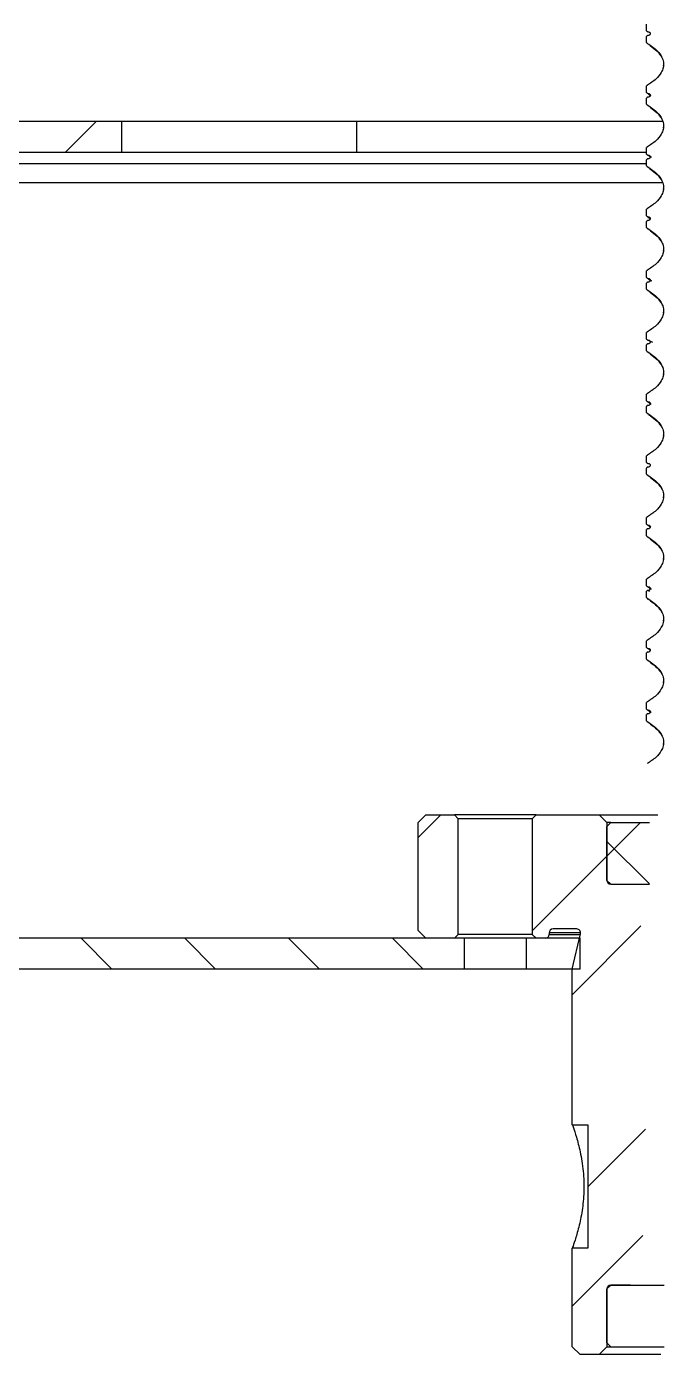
# Model space of a CAD drawing. Header units: millimetres. Extents: x 15 to 1184, y 5 to 1288.
# Drawn here: x 342.8 to 370.4, y 1127.6 to 1185 of the extents above; entities that cross this region are included whole.
import ezdxf

# ---------------------------------------------------------------- set-up
doc = ezdxf.new("R2010")
doc.units = ezdxf.units.MM

msp = doc.modelspace()

# ---------------------------------------------------------------- hatches: boundary and pattern name
at = {"linetype": 'Continuous', "lineweight": 18}
h = msp.add_hatch(dxfattribs=at)
h.set_pattern_fill('ANSI31', style=0)
edge = h.paths.add_edge_path(flags=0)
edge.add_line((300.866, 1179.61), (346.875, 1179.61))
edge.add_line((346.875, 1179.61), (346.875, 1180.943))
edge.add_line((346.875, 1180.943), (300.866, 1180.943))
edge.add_arc((300.866, 1179.119), 1.824, 90, 180)
edge.add_line((299.042, 1179.119), (299.042, 1156.943))
edge.add_line((299.042, 1156.943), (300.375, 1156.943))
edge.add_line((300.375, 1156.943), (300.375, 1179.119))
edge.add_arc((300.866, 1179.119), 0.491, 90, 180, ccw=False)
h = msp.add_hatch(dxfattribs=at)
h.set_pattern_fill('ANSI31', angle=90, style=0)
edge = h.paths.add_edge_path(flags=0)
edge.add_line((301.709, 1146.101), (301.709, 1178.943))
edge.add_line((301.709, 1178.943), (300.375, 1178.943))
edge.add_line((300.375, 1178.943), (300.375, 1146.101))
edge.add_arc((302.2, 1146.101), 1.824, 180, 270)
edge.add_line((302.2, 1144.277), (361.709, 1144.277))
edge.add_line((361.709, 1144.277), (361.709, 1145.61))
edge.add_line((361.709, 1145.61), (302.2, 1145.61))
edge.add_arc((302.2, 1146.101), 0.491, 180, 270, ccw=False)
h = msp.add_hatch(dxfattribs=at)
h.set_pattern_fill('ANSI32', angle=3e-322, style=0)
h.paths.add_polyline_path([(359.709, 1150.61), (359.709, 1145.943), (360.042, 1145.61), (361.275, 1145.61), (361.442, 1145.777), (361.442, 1150.777), (361.275, 1150.943), (360.042, 1150.943)], flags=0)
h = msp.add_hatch(dxfattribs=at)
h.set_pattern_fill('ANSI32', angle=3e-322, style=0)
edge = h.paths.add_edge_path(flags=0)
edge.add_line((369.542, 1145.228), (369.542, 1145.992))
edge.add_spline(control_points=[(369.542, 1145.992), (369.54, 1146), (369.536, 1146.009), (369.531, 1146.016), (369.526, 1146.023), (369.519, 1146.03), (369.512, 1146.035), (369.51, 1146.037), (369.508, 1146.038), (369.505, 1146.04)], knot_values=[0, 0, 0, 0, 0.00004, 0.00004, 0.00004, 0.00008, 0.00008, 0.00008, 0.000092, 0.000092, 0.000092, 0.000092], weights=[1, 1, 1, 1, 1, 1, 1, 1, 1, 1], degree=3, periodic=0)
edge.add_spline(control_points=[(369.505, 1146.04), (369.34, 1146.137), (369.181, 1146.251), (369.051, 1146.392), (368.988, 1146.462), (368.931, 1146.539), (368.888, 1146.622), (368.851, 1146.694), (368.824, 1146.772), (368.813, 1146.851), (368.801, 1146.931), (368.805, 1147.014), (368.824, 1147.093), (368.84, 1147.163), (368.868, 1147.232), (368.904, 1147.295), (368.964, 1147.401), (369.046, 1147.496), (369.136, 1147.579), (369.212, 1147.649), (369.295, 1147.712), (369.382, 1147.77)], knot_values=[0, 0, 0, 0, 0.000863, 0.000863, 0.000863, 0.001283, 0.001283, 0.001283, 0.001643, 0.001643, 0.001643, 0.002005, 0.002005, 0.002005, 0.002329, 0.002329, 0.002329, 0.002877, 0.002877, 0.002877, 0.003342, 0.003342, 0.003342, 0.003342], weights=[1, 1, 1, 1, 1, 1, 1, 1, 1, 1, 1, 1, 1, 1, 1, 1, 1, 1, 1, 1, 1, 1], degree=3, periodic=0)
edge.add_line((369.382, 1147.77), (369.209, 1147.943))
edge.add_line((369.209, 1147.943), (368.042, 1147.943))
edge.add_arc((368.042, 1148.11), 0.167, 180, 270, ccw=False)
edge.add_line((367.875, 1148.11), (367.875, 1150.61))
edge.add_line((367.875, 1150.61), (367.542, 1150.943))
edge.add_line((367.542, 1150.943), (364.809, 1150.943))
edge.add_line((364.809, 1150.943), (364.642, 1150.777))
edge.add_line((364.642, 1150.777), (364.642, 1145.777))
edge.add_line((364.642, 1145.777), (364.809, 1145.61))
edge.add_line((364.809, 1145.61), (365.209, 1145.61))
edge.add_arc((365.209, 1145.777), 0.167, 270, 360)
edge.add_line((365.375, 1145.777), (365.375, 1145.843))
edge.add_arc((365.542, 1145.843), 0.167, 90, 180, ccw=False)
edge.add_line((365.542, 1146.01), (366.566, 1146.01))
edge.add_arc((366.566, 1145.843), 0.167, -12.99462, 90, ccw=False)
edge.add_line((366.728, 1145.806), (366.375, 1144.277))
edge.add_line((366.375, 1144.277), (366.375, 1137.543))
edge.add_line((366.375, 1137.543), (367.042, 1137.543))
edge.add_line((367.042, 1137.543), (367.042, 1132.21))
edge.add_line((367.042, 1132.21), (366.375, 1132.21))
edge.add_line((366.375, 1132.21), (366.375, 1127.943))
edge.add_line((366.375, 1127.943), (366.709, 1127.61))
edge.add_line((366.709, 1127.61), (367.542, 1127.61))
edge.add_line((367.542, 1127.61), (367.875, 1127.943))
edge.add_line((367.875, 1127.943), (367.875, 1130.443))
edge.add_arc((368.042, 1130.443), 0.167, 90, 180, ccw=False)
edge.add_line((368.042, 1130.61), (368.894, 1130.61))
edge.add_spline(control_points=[(368.894, 1130.61), (368.892, 1130.614), (368.89, 1130.618), (368.888, 1130.622), (368.851, 1130.694), (368.824, 1130.772), (368.813, 1130.851), (368.801, 1130.931), (368.805, 1131.014), (368.824, 1131.093), (368.84, 1131.163), (368.868, 1131.232), (368.904, 1131.295), (368.964, 1131.401), (369.046, 1131.496), (369.136, 1131.579), (369.247, 1131.682), (369.374, 1131.77), (369.505, 1131.847)], knot_values=[0.001263, 0.001263, 0.001263, 0.001263, 0.001283, 0.001283, 0.001283, 0.001643, 0.001643, 0.001643, 0.002005, 0.002005, 0.002005, 0.002329, 0.002329, 0.002329, 0.002877, 0.002877, 0.002877, 0.003559, 0.003559, 0.003559, 0.003559], weights=[1, 1, 1, 1, 1, 1, 1, 1, 1, 1, 1, 1, 1, 1, 1, 1, 1, 1, 1], degree=3, periodic=0)
edge.add_spline(control_points=[(369.505, 1131.847), (369.513, 1131.851), (369.52, 1131.857), (369.526, 1131.864), (369.532, 1131.871), (369.536, 1131.879), (369.539, 1131.887), (369.54, 1131.89), (369.541, 1131.892), (369.542, 1131.895)], knot_values=[0, 0, 0, 0, 0.00004, 0.00004, 0.00004, 0.00008, 0.00008, 0.00008, 0.000092, 0.000092, 0.000092, 0.000092], weights=[1, 1, 1, 1, 1, 1, 1, 1, 1, 1], degree=3, periodic=0)
edge.add_line((369.542, 1131.895), (369.542, 1132.658))
edge.add_spline(control_points=[(369.542, 1132.658), (369.54, 1132.667), (369.536, 1132.675), (369.531, 1132.683), (369.526, 1132.69), (369.519, 1132.697), (369.512, 1132.702), (369.51, 1132.703), (369.508, 1132.705), (369.505, 1132.706)], knot_values=[0, 0, 0, 0, 0.00004, 0.00004, 0.00004, 0.00008, 0.00008, 0.00008, 0.000092, 0.000092, 0.000092, 0.000092], weights=[1, 1, 1, 1, 1, 1, 1, 1, 1, 1], degree=3, periodic=0)
edge.add_spline(control_points=[(369.505, 1132.706), (369.34, 1132.803), (369.181, 1132.918), (369.051, 1133.059), (368.988, 1133.128), (368.931, 1133.205), (368.888, 1133.289), (368.851, 1133.36), (368.824, 1133.438), (368.813, 1133.518), (368.801, 1133.598), (368.805, 1133.681), (368.824, 1133.76), (368.84, 1133.83), (368.868, 1133.898), (368.904, 1133.961), (368.964, 1134.068), (369.046, 1134.162), (369.136, 1134.245), (369.247, 1134.349), (369.374, 1134.437), (369.505, 1134.514)], knot_values=[0, 0, 0, 0, 0.000863, 0.000863, 0.000863, 0.001283, 0.001283, 0.001283, 0.001643, 0.001643, 0.001643, 0.002005, 0.002005, 0.002005, 0.002329, 0.002329, 0.002329, 0.002877, 0.002877, 0.002877, 0.003559, 0.003559, 0.003559, 0.003559], weights=[1, 1, 1, 1, 1, 1, 1, 1, 1, 1, 1, 1, 1, 1, 1, 1, 1, 1, 1, 1, 1, 1], degree=3, periodic=0)
edge.add_spline(control_points=[(369.505, 1134.514), (369.513, 1134.518), (369.52, 1134.524), (369.526, 1134.531), (369.532, 1134.538), (369.536, 1134.545), (369.539, 1134.554), (369.54, 1134.556), (369.541, 1134.559), (369.542, 1134.562)], knot_values=[0, 0, 0, 0, 0.00004, 0.00004, 0.00004, 0.00008, 0.00008, 0.00008, 0.000092, 0.000092, 0.000092, 0.000092], weights=[1, 1, 1, 1, 1, 1, 1, 1, 1, 1], degree=3, periodic=0)
edge.add_line((369.542, 1134.562), (369.542, 1135.325))
edge.add_spline(control_points=[(369.542, 1135.325), (369.54, 1135.333), (369.536, 1135.342), (369.531, 1135.349), (369.526, 1135.357), (369.519, 1135.363), (369.512, 1135.368), (369.51, 1135.37), (369.508, 1135.372), (369.505, 1135.373)], knot_values=[0, 0, 0, 0, 0.00004, 0.00004, 0.00004, 0.00008, 0.00008, 0.00008, 0.000092, 0.000092, 0.000092, 0.000092], weights=[1, 1, 1, 1, 1, 1, 1, 1, 1, 1], degree=3, periodic=0)
edge.add_spline(control_points=[(369.505, 1135.373), (369.34, 1135.47), (369.181, 1135.584), (369.051, 1135.726), (368.988, 1135.795), (368.931, 1135.872), (368.888, 1135.956), (368.851, 1136.027), (368.824, 1136.105), (368.813, 1136.184), (368.801, 1136.264), (368.805, 1136.348), (368.824, 1136.426), (368.84, 1136.497), (368.868, 1136.565), (368.904, 1136.628), (368.964, 1136.734), (369.046, 1136.829), (369.136, 1136.912), (369.247, 1137.015), (369.374, 1137.103), (369.505, 1137.18)], knot_values=[0, 0, 0, 0, 0.000863, 0.000863, 0.000863, 0.001283, 0.001283, 0.001283, 0.001643, 0.001643, 0.001643, 0.002005, 0.002005, 0.002005, 0.002329, 0.002329, 0.002329, 0.002877, 0.002877, 0.002877, 0.003559, 0.003559, 0.003559, 0.003559], weights=[1, 1, 1, 1, 1, 1, 1, 1, 1, 1, 1, 1, 1, 1, 1, 1, 1, 1, 1, 1, 1, 1], degree=3, periodic=0)
edge.add_spline(control_points=[(369.505, 1137.18), (369.513, 1137.185), (369.52, 1137.191), (369.526, 1137.197), (369.532, 1137.204), (369.536, 1137.212), (369.539, 1137.22), (369.54, 1137.223), (369.541, 1137.226), (369.542, 1137.228)], knot_values=[0, 0, 0, 0, 0.00004, 0.00004, 0.00004, 0.00008, 0.00008, 0.00008, 0.000092, 0.000092, 0.000092, 0.000092], weights=[1, 1, 1, 1, 1, 1, 1, 1, 1, 1], degree=3, periodic=0)
edge.add_line((369.542, 1137.228), (369.542, 1137.992))
edge.add_spline(control_points=[(369.542, 1137.992), (369.54, 1138), (369.536, 1138.009), (369.531, 1138.016), (369.526, 1138.023), (369.519, 1138.03), (369.512, 1138.035), (369.51, 1138.037), (369.508, 1138.038), (369.505, 1138.04)], knot_values=[0, 0, 0, 0, 0.00004, 0.00004, 0.00004, 0.00008, 0.00008, 0.00008, 0.000092, 0.000092, 0.000092, 0.000092], weights=[1, 1, 1, 1, 1, 1, 1, 1, 1, 1], degree=3, periodic=0)
edge.add_spline(control_points=[(369.505, 1138.04), (369.34, 1138.137), (369.181, 1138.251), (369.051, 1138.392), (368.988, 1138.462), (368.931, 1138.539), (368.888, 1138.622), (368.851, 1138.694), (368.824, 1138.772), (368.813, 1138.851), (368.801, 1138.931), (368.805, 1139.014), (368.824, 1139.093), (368.84, 1139.163), (368.868, 1139.232), (368.904, 1139.295), (368.964, 1139.401), (369.046, 1139.496), (369.136, 1139.579), (369.247, 1139.682), (369.374, 1139.77), (369.505, 1139.847)], knot_values=[0, 0, 0, 0, 0.000863, 0.000863, 0.000863, 0.001283, 0.001283, 0.001283, 0.001643, 0.001643, 0.001643, 0.002005, 0.002005, 0.002005, 0.002329, 0.002329, 0.002329, 0.002877, 0.002877, 0.002877, 0.003559, 0.003559, 0.003559, 0.003559], weights=[1, 1, 1, 1, 1, 1, 1, 1, 1, 1, 1, 1, 1, 1, 1, 1, 1, 1, 1, 1, 1, 1], degree=3, periodic=0)
edge.add_spline(control_points=[(369.505, 1139.847), (369.513, 1139.851), (369.52, 1139.857), (369.526, 1139.864), (369.532, 1139.871), (369.536, 1139.879), (369.539, 1139.887), (369.54, 1139.89), (369.541, 1139.892), (369.542, 1139.895)], knot_values=[0, 0, 0, 0, 0.00004, 0.00004, 0.00004, 0.00008, 0.00008, 0.00008, 0.000092, 0.000092, 0.000092, 0.000092], weights=[1, 1, 1, 1, 1, 1, 1, 1, 1, 1], degree=3, periodic=0)
edge.add_line((369.542, 1139.895), (369.542, 1140.658))
edge.add_spline(control_points=[(369.542, 1140.658), (369.54, 1140.667), (369.536, 1140.675), (369.531, 1140.683), (369.526, 1140.69), (369.519, 1140.697), (369.512, 1140.702), (369.51, 1140.703), (369.508, 1140.705), (369.505, 1140.706)], knot_values=[0, 0, 0, 0, 0.00004, 0.00004, 0.00004, 0.00008, 0.00008, 0.00008, 0.000092, 0.000092, 0.000092, 0.000092], weights=[1, 1, 1, 1, 1, 1, 1, 1, 1, 1], degree=3, periodic=0)
edge.add_spline(control_points=[(369.505, 1140.706), (369.34, 1140.803), (369.181, 1140.918), (369.051, 1141.059), (368.988, 1141.128), (368.931, 1141.205), (368.888, 1141.289), (368.851, 1141.36), (368.824, 1141.438), (368.813, 1141.518), (368.801, 1141.598), (368.805, 1141.681), (368.824, 1141.76), (368.84, 1141.83), (368.868, 1141.898), (368.904, 1141.961), (368.964, 1142.068), (369.046, 1142.162), (369.136, 1142.245), (369.247, 1142.349), (369.374, 1142.437), (369.505, 1142.514)], knot_values=[0, 0, 0, 0, 0.000863, 0.000863, 0.000863, 0.001283, 0.001283, 0.001283, 0.001643, 0.001643, 0.001643, 0.002005, 0.002005, 0.002005, 0.002329, 0.002329, 0.002329, 0.002877, 0.002877, 0.002877, 0.003559, 0.003559, 0.003559, 0.003559], weights=[1, 1, 1, 1, 1, 1, 1, 1, 1, 1, 1, 1, 1, 1, 1, 1, 1, 1, 1, 1, 1, 1], degree=3, periodic=0)
edge.add_spline(control_points=[(369.505, 1142.514), (369.513, 1142.518), (369.52, 1142.524), (369.526, 1142.531), (369.532, 1142.538), (369.536, 1142.545), (369.539, 1142.554), (369.54, 1142.556), (369.541, 1142.559), (369.542, 1142.562)], knot_values=[0, 0, 0, 0, 0.00004, 0.00004, 0.00004, 0.00008, 0.00008, 0.00008, 0.000092, 0.000092, 0.000092, 0.000092], weights=[1, 1, 1, 1, 1, 1, 1, 1, 1, 1], degree=3, periodic=0)
edge.add_line((369.542, 1142.562), (369.542, 1143.325))
edge.add_spline(control_points=[(369.542, 1143.325), (369.54, 1143.333), (369.536, 1143.342), (369.531, 1143.349), (369.526, 1143.357), (369.519, 1143.363), (369.512, 1143.368), (369.51, 1143.37), (369.508, 1143.372), (369.505, 1143.373)], knot_values=[0, 0, 0, 0, 0.00004, 0.00004, 0.00004, 0.00008, 0.00008, 0.00008, 0.000092, 0.000092, 0.000092, 0.000092], weights=[1, 1, 1, 1, 1, 1, 1, 1, 1, 1], degree=3, periodic=0)
edge.add_spline(control_points=[(369.505, 1143.373), (369.34, 1143.47), (369.181, 1143.584), (369.051, 1143.726), (368.988, 1143.795), (368.931, 1143.872), (368.888, 1143.956), (368.851, 1144.027), (368.824, 1144.105), (368.813, 1144.184), (368.801, 1144.264), (368.805, 1144.348), (368.824, 1144.426), (368.84, 1144.497), (368.868, 1144.565), (368.904, 1144.628), (368.964, 1144.734), (369.046, 1144.829), (369.136, 1144.912), (369.247, 1145.015), (369.374, 1145.103), (369.505, 1145.18)], knot_values=[0, 0, 0, 0, 0.000863, 0.000863, 0.000863, 0.001283, 0.001283, 0.001283, 0.001643, 0.001643, 0.001643, 0.002005, 0.002005, 0.002005, 0.002329, 0.002329, 0.002329, 0.002877, 0.002877, 0.002877, 0.003559, 0.003559, 0.003559, 0.003559], weights=[1, 1, 1, 1, 1, 1, 1, 1, 1, 1, 1, 1, 1, 1, 1, 1, 1, 1, 1, 1, 1, 1], degree=3, periodic=0)
edge.add_spline(control_points=[(369.505, 1145.18), (369.513, 1145.185), (369.52, 1145.191), (369.526, 1145.197), (369.532, 1145.204), (369.536, 1145.212), (369.539, 1145.22), (369.54, 1145.223), (369.541, 1145.226), (369.542, 1145.228)], knot_values=[0, 0, 0, 0, 0.00004, 0.00004, 0.00004, 0.00008, 0.00008, 0.00008, 0.000092, 0.000092, 0.000092, 0.000092], weights=[1, 1, 1, 1, 1, 1, 1, 1, 1, 1], degree=3, periodic=0)
h = msp.add_hatch(dxfattribs=at)
h.set_pattern_fill('ANSI37', angle=90, style=0)
edge = h.paths.add_edge_path(flags=0)
edge.add_line((368.042, 1150.61), (367.875, 1150.443))
edge.add_line((367.875, 1150.443), (367.875, 1148.11))
edge.add_line((367.875, 1148.11), (368.042, 1147.943))
edge.add_line((368.042, 1147.943), (369.709, 1147.943))
edge.add_line((369.709, 1147.943), (369.709, 1148.15))
edge.add_spline(control_points=[(369.709, 1148.15), (369.714, 1148.159), (369.72, 1148.166), (369.728, 1148.172), (369.735, 1148.178), (369.743, 1148.182), (369.751, 1148.185), (369.759, 1148.188), (369.768, 1148.189), (369.777, 1148.189)], knot_values=[0, 0, 0, 0, 0.000044, 0.000044, 0.000044, 0.000083, 0.000083, 0.000083, 0.000123, 0.000123, 0.000123, 0.000123], weights=[1, 1, 1, 1, 1, 1, 1, 1, 1, 1], degree=3, periodic=0)
edge.add_spline(control_points=[(369.777, 1148.189), (369.778, 1148.189), (369.78, 1148.189), (369.781, 1148.189), (369.782, 1148.189), (369.782, 1148.189), (369.783, 1148.189), (369.784, 1148.189), (369.784, 1148.189), (369.785, 1148.189)], knot_values=[0, 0, 0, 0, 0.000006, 0.000006, 0.000006, 0.000009, 0.000009, 0.000009, 0.000012, 0.000012, 0.000012, 0.000012], weights=[1, 1, 1, 1, 1, 1, 1, 1, 1, 1], degree=3, periodic=0)
edge.add_spline(control_points=[(369.785, 1148.189), (369.788, 1148.189), (369.791, 1148.189), (369.793, 1148.19), (369.802, 1148.191), (369.811, 1148.193), (369.819, 1148.197), (369.827, 1148.201), (369.835, 1148.206), (369.841, 1148.212), (369.847, 1148.218), (369.853, 1148.226), (369.857, 1148.234), (369.861, 1148.242), (369.863, 1148.251), (369.864, 1148.26), (369.865, 1148.269), (369.865, 1148.278), (369.863, 1148.287), (369.861, 1148.295), (369.857, 1148.304), (369.853, 1148.312), (369.848, 1148.319), (369.842, 1148.326), (369.835, 1148.331), (369.828, 1148.337), (369.82, 1148.341), (369.812, 1148.344), (369.804, 1148.347), (369.795, 1148.349), (369.786, 1148.349)], knot_values=[0, 0, 0, 0, 0.000012, 0.000012, 0.000012, 0.000053, 0.000053, 0.000053, 0.000094, 0.000094, 0.000094, 0.000135, 0.000135, 0.000135, 0.000176, 0.000176, 0.000176, 0.000216, 0.000216, 0.000216, 0.000257, 0.000257, 0.000257, 0.000297, 0.000297, 0.000297, 0.000338, 0.000338, 0.000338, 0.000378, 0.000378, 0.000378, 0.000378], weights=[1, 1, 1, 1, 1, 1, 1, 1, 1, 1, 1, 1, 1, 1, 1, 1, 1, 1, 1, 1, 1, 1, 1, 1, 1, 1, 1, 1, 1, 1, 1], degree=3, periodic=0)
edge.add_spline(control_points=[(369.786, 1148.349), (369.784, 1148.349), (369.783, 1148.349), (369.782, 1148.349), (369.781, 1148.349), (369.781, 1148.349), (369.78, 1148.349), (369.779, 1148.349), (369.778, 1148.349), (369.778, 1148.349)], knot_values=[0, 0, 0, 0, 0.000006, 0.000006, 0.000006, 0.000009, 0.000009, 0.000009, 0.000012, 0.000012, 0.000012, 0.000012], weights=[1, 1, 1, 1, 1, 1, 1, 1, 1, 1], degree=3, periodic=0)
edge.add_spline(control_points=[(369.778, 1148.349), (369.776, 1148.349), (369.775, 1148.349), (369.774, 1148.349), (369.765, 1148.35), (369.756, 1148.352), (369.748, 1148.355), (369.74, 1148.358), (369.732, 1148.363), (369.725, 1148.369), (369.719, 1148.375), (369.713, 1148.382), (369.709, 1148.39)], knot_values=[0, 0, 0, 0, 0.000006, 0.000006, 0.000006, 0.000046, 0.000046, 0.000046, 0.000087, 0.000087, 0.000087, 0.000128, 0.000128, 0.000128, 0.000128], weights=[1, 1, 1, 1, 1, 1, 1, 1, 1, 1, 1, 1, 1], degree=3, periodic=0)
edge.add_line((369.709, 1148.39), (369.709, 1148.672))
edge.add_spline(control_points=[(369.709, 1148.672), (369.712, 1148.679), (369.717, 1148.685), (369.722, 1148.69), (369.727, 1148.695), (369.733, 1148.7), (369.739, 1148.703)], knot_values=[0, 0, 0, 0, 0.000035, 0.000035, 0.000035, 0.000067, 0.000067, 0.000067, 0.000067], weights=[1, 1, 1, 1, 1, 1, 1], degree=3, periodic=0)
edge.add_spline(control_points=[(369.739, 1148.703), (369.874, 1148.781), (370.004, 1148.871), (370.118, 1148.977), (370.207, 1149.059), (370.288, 1149.154), (370.348, 1149.259), (370.383, 1149.323), (370.411, 1149.391), (370.428, 1149.462), (370.446, 1149.541), (370.449, 1149.625), (370.437, 1149.706), (370.426, 1149.786), (370.398, 1149.864), (370.361, 1149.936), (370.317, 1150.02), (370.259, 1150.097), (370.195, 1150.167), (370.064, 1150.307), (369.905, 1150.421), (369.739, 1150.516)], knot_values=[0, 0, 0, 0, 0.000701, 0.000701, 0.000701, 0.001248, 0.001248, 0.001248, 0.001575, 0.001575, 0.001575, 0.001941, 0.001941, 0.001941, 0.002305, 0.002305, 0.002305, 0.002732, 0.002732, 0.002732, 0.003597, 0.003597, 0.003597, 0.003597], weights=[1, 1, 1, 1, 1, 1, 1, 1, 1, 1, 1, 1, 1, 1, 1, 1, 1, 1, 1, 1, 1, 1], degree=3, periodic=0)
edge.add_spline(control_points=[(369.739, 1150.516), (369.732, 1150.52), (369.726, 1150.525), (369.721, 1150.531), (369.716, 1150.536), (369.712, 1150.542), (369.709, 1150.548)], knot_values=[0, 0, 0, 0, 0.000035, 0.000035, 0.000035, 0.000067, 0.000067, 0.000067, 0.000067], weights=[1, 1, 1, 1, 1, 1, 1], degree=3, periodic=0)
edge.add_line((369.709, 1150.548), (369.709, 1150.61))
edge.add_line((369.709, 1150.61), (368.042, 1150.61))
h = msp.add_hatch(dxfattribs=at)
h.set_pattern_fill('ANSI31', angle=90, style=0)
h.paths.add_polyline_path([(364.375, 1144.277), (366.709, 1144.277), (366.709, 1145.61), (364.375, 1145.61)], flags=0)

# ---------------------------------------------------------------- linework, layer by layer
at = {"color": 7, "linetype": 'Continuous', "lineweight": 25}
for p, q in [((369.588, 1184.854), (369.588, 1185.136)), ((369.588, 1184.345), (369.588, 1184.614)), ((369.732, 1184.226), (369.763, 1184.202)), ((370.311, 1183.36), (370.303, 1183.323)), ((369.588, 1182.187), (369.588, 1182.469)), ((369.588, 1181.678), (369.588, 1181.947)), ((369.657, 1182.146), (369.76, 1182.057)), ((369.665, 1182.146), (369.755, 1182.068)), ((300.866, 1180.943), (346.875, 1180.943)), ((346.875, 1179.61), (346.875, 1180.943)), ((346.875, 1180.943), (357.042, 1180.943)), ((357.042, 1180.943), (357.042, 1179.61)), ((357.042, 1180.943), (370.275, 1180.943)), ((370.311, 1180.694), (370.303, 1180.657)), ((300.866, 1179.61), (346.875, 1179.61)), ((346.875, 1179.61), (357.042, 1179.61)), ((357.042, 1179.61), (369.588, 1179.61)), ((369.588, 1179.521), (369.588, 1179.802)), ((369.588, 1179.012), (369.588, 1179.281)), ((369.665, 1179.479), (369.763, 1179.415)), ((370.275, 1178.277), (335.042, 1178.277)), ((370.311, 1178.027), (370.303, 1177.99)), ((369.588, 1176.854), (369.588, 1177.136)), ((369.649, 1176.78), (369.707, 1176.76)), ((369.657, 1176.813), (369.665, 1176.813)), ((369.657, 1176.813), (369.716, 1176.739)), ((369.665, 1176.813), (369.707, 1176.76)), ((369.588, 1176.345), (369.588, 1176.614)), ((369.665, 1176.653), (369.657, 1176.653)), ((370.311, 1175.36), (370.303, 1175.323)), ((369.588, 1174.187), (369.588, 1174.469)), ((369.588, 1173.678), (369.588, 1173.947)), ((369.657, 1174.146), (369.665, 1174.146)), ((369.665, 1173.986), (369.657, 1173.986)), ((370.311, 1172.694), (370.303, 1172.657)), ((369.588, 1171.521), (369.588, 1171.802)), ((369.588, 1171.012), (369.588, 1171.281)), ((369.657, 1171.479), (369.843, 1171.39)), ((370.311, 1170.027), (370.303, 1169.99)), ((369.588, 1168.854), (369.588, 1169.136)), ((369.665, 1168.813), (369.762, 1168.741)), ((369.588, 1168.345), (369.588, 1168.614)), ((369.692, 1168.232), (369.784, 1168.203)), ((370.311, 1167.36), (370.303, 1167.323)), ((369.588, 1166.187), (369.588, 1166.469)), ((369.588, 1165.678), (369.588, 1165.947)), ((370.311, 1164.694), (370.303, 1164.657)), ((369.588, 1163.521), (369.588, 1163.802)), ((369.588, 1163.012), (369.588, 1163.281)), ((369.665, 1163.479), (369.762, 1163.407)), ((369.71, 1163.431), (369.76, 1163.394)), ((370.311, 1162.027), (370.303, 1161.99)), ((369.588, 1160.854), (369.588, 1161.136)), ((369.665, 1160.813), (369.764, 1160.743)), ((369.665, 1160.653), (369.72, 1160.614)), ((369.588, 1160.345), (369.588, 1160.614)), ((370.311, 1159.36), (370.303, 1159.323)), ((369.588, 1158.187), (369.588, 1158.469)), ((369.588, 1157.678), (369.588, 1157.947)), ((370.311, 1156.694), (370.303, 1156.657)), ((369.588, 1155.521), (369.588, 1155.802)), ((369.588, 1155.012), (369.588, 1155.281)), ((369.665, 1155.479), (369.763, 1155.408)), ((370.311, 1154.027), (370.303, 1153.99)), ((359.709, 1150.61), (360.042, 1150.943)), ((360.042, 1150.943), (361.275, 1150.943)), ((361.442, 1150.777), (361.275, 1150.943)), ((364.809, 1150.943), (361.275, 1150.943)), ((364.809, 1150.943), (364.642, 1150.777)), ((364.809, 1150.943), (367.542, 1150.943)), ((367.542, 1150.943), (367.875, 1150.61)), ((367.542, 1150.943), (370.07, 1150.943)), ((359.709, 1145.943), (359.709, 1150.61)), ((361.442, 1145.777), (361.442, 1150.777)), ((364.642, 1150.777), (361.442, 1150.777)), ((364.642, 1150.777), (364.642, 1145.777)), ((367.875, 1150.443), (368.042, 1150.61)), ((367.875, 1150.61), (367.875, 1148.11)), ((368.042, 1150.61), (367.875, 1150.61)), ((367.875, 1148.11), (367.875, 1150.443)), ((368.042, 1150.61), (369.709, 1150.61)), ((368.042, 1147.943), (367.875, 1148.11)), ((368.042, 1147.943), (369.709, 1147.943)), ((368.042, 1147.943), (369.209, 1147.943)), ((360.042, 1145.61), (359.709, 1145.943)), ((361.275, 1145.61), (361.442, 1145.777)), ((364.642, 1145.777), (361.442, 1145.777)), ((364.642, 1145.777), (364.809, 1145.61)), ((365.375, 1145.843), (365.375, 1145.777)), ((366.566, 1146.01), (365.542, 1146.01)), ((366.375, 1144.277), (366.728, 1145.806)), ((361.709, 1145.61), (302.2, 1145.61)), ((361.275, 1145.61), (360.042, 1145.61)), ((361.709, 1144.277), (361.709, 1145.61)), ((364.375, 1145.61), (361.709, 1145.61)), ((364.375, 1145.61), (364.375, 1144.277)), ((366.709, 1145.61), (364.375, 1145.61)), ((365.209, 1145.61), (364.809, 1145.61)), ((366.709, 1144.277), (366.709, 1145.61)), ((361.709, 1144.277), (302.2, 1144.277)), ((364.375, 1144.277), (361.709, 1144.277)), ((366.709, 1144.277), (364.375, 1144.277)), ((366.375, 1137.543), (366.375, 1144.277)), ((366.375, 1137.543), (367.042, 1137.543)), ((367.042, 1137.543), (367.042, 1132.21)), ((366.375, 1127.943), (366.375, 1132.21)), ((367.042, 1132.21), (366.375, 1132.21)), ((367.875, 1130.443), (368.042, 1130.61)), ((367.875, 1128.11), (367.875, 1130.443)), ((367.875, 1130.443), (367.875, 1127.943)), ((368.042, 1130.61), (370.357, 1130.61)), ((368.894, 1130.61), (368.042, 1130.61)), ((366.709, 1127.61), (366.375, 1127.943)), ((367.875, 1127.943), (367.542, 1127.61)), ((368.042, 1127.943), (367.875, 1128.11)), ((367.875, 1127.943), (368.042, 1127.943)), ((368.042, 1127.943), (370.357, 1127.943)), ((367.542, 1127.61), (366.709, 1127.61)), ((370.213, 1127.61), (367.542, 1127.61))]:
    msp.add_line(p, q, dxfattribs=at)
at = {"color": 8, "linetype": 'Continuous', "lineweight": 25}
for p, q in [((335.042, 1179.119), (369.588, 1179.119)), ((369.657, 1179.479), (369.795, 1179.39)), ((369.619, 1176.313), (369.628, 1176.285)), ((369.657, 1168.813), (369.779, 1168.723)), ((369.619, 1165.647), (369.62, 1165.634)), ((369.657, 1163.479), (369.777, 1163.39)), ((369.657, 1160.813), (369.785, 1160.723)), ((369.619, 1160.313), (369.644, 1160.267)), ((369.657, 1155.479), (369.781, 1155.39)), ((366.732, 1145.843), (365.375, 1145.843)), ((365.375, 1145.777), (366.721, 1145.777))]:
    msp.add_line(p, q, dxfattribs=at)
at = {"color": 7, "linetype": 'Continuous', "lineweight": 25}
for centre, start, end in [((368.042, 1148.11), 180, 270), ((365.209, 1145.777), 270, 0), ((365.542, 1145.843), 90, 180), ((366.566, 1145.843), 347.00538, 90), ((368.042, 1130.443), 90, 180)]:
    msp.add_arc(centre, 0.167, start, end, dxfattribs=at)
for points, knots in [([(369.588, 1184.854), (369.593, 1184.847), (369.603, 1184.832), (369.627, 1184.817), (369.646, 1184.813), (369.656, 1184.813), (369.657, 1184.813)], [0, 0, 0, 0, 0.31821, 0.636362, 0.953155, 1, 1, 1, 1]), ([(369.657, 1184.813), (369.658, 1184.813), (369.659, 1184.813), (369.662, 1184.813), (369.664, 1184.813), (369.665, 1184.813)], [0, 0, 0, 0, 0.270795, 0.541636, 1, 1, 1, 1]), ([(369.665, 1184.813), (369.674, 1184.812), (369.692, 1184.81), (369.715, 1184.796), (369.733, 1184.776), (369.744, 1184.751), (369.745, 1184.724), (369.738, 1184.697), (369.722, 1184.675), (369.699, 1184.659), (369.679, 1184.654), (369.667, 1184.653), (369.665, 1184.653)], [0, 0, 0, 0, 0.106485, 0.213047, 0.319804, 0.4272, 0.535311, 0.643727, 0.751945, 0.859574, 0.966626, 1, 1, 1, 1]), ([(369.657, 1184.653), (369.648, 1184.652), (369.63, 1184.651), (369.605, 1184.637), (369.594, 1184.622), (369.588, 1184.614)], [0, 0, 0, 0, 0.322565, 0.644865, 1, 1, 1, 1]), ([(369.588, 1184.345), (369.592, 1184.339), (369.6, 1184.326), (369.612, 1184.318), (369.619, 1184.313)], [0, 0, 0, 0, 0.480361, 1, 1, 1, 1]), ([(369.619, 1184.313), (369.781, 1184.208), (370.023, 1184.051), (370.246, 1183.752), (370.332, 1183.505), (370.322, 1183.264), (370.216, 1183.007), (369.985, 1182.735), (369.75, 1182.585), (369.619, 1182.501)], [0, 0, 0, 0, 0.239794, 0.358714, 0.459893, 0.561651, 0.652747, 0.804655, 1, 1, 1, 1]), ([(369.665, 1184.653), (369.664, 1184.653), (369.662, 1184.653), (369.66, 1184.653), (369.658, 1184.653), (369.657, 1184.653)], [0, 0, 0, 0, 0.271132, 0.542309, 1, 1, 1, 1]), ([(369.756, 1184.202), (369.86, 1184.132), (370.052, 1184.002), (370.186, 1183.801), (370.248, 1183.709)], [0, 0, 0, 0, 0.536922, 1, 1, 1, 1]), ([(369.619, 1182.501), (369.613, 1182.497), (369.6, 1182.488), (369.592, 1182.476), (369.588, 1182.469)], [0, 0, 0, 0, 0.479895, 1, 1, 1, 1]), ([(369.588, 1182.187), (369.593, 1182.18), (369.603, 1182.165), (369.627, 1182.151), (369.646, 1182.146), (369.656, 1182.146), (369.657, 1182.146)], [0, 0, 0, 0, 0.31821, 0.636362, 0.953155, 1, 1, 1, 1]), ([(369.657, 1181.987), (369.648, 1181.986), (369.63, 1181.984), (369.605, 1181.97), (369.594, 1181.955), (369.588, 1181.947)], [0, 0, 0, 0, 0.322436, 0.644919, 1, 1, 1, 1]), ([(369.657, 1182.146), (369.658, 1182.146), (369.659, 1182.146), (369.662, 1182.146), (369.664, 1182.146), (369.665, 1182.146)], [0, 0, 0, 0, 0.2708, 0.5416, 1, 1, 1, 1]), ([(369.665, 1181.986), (369.664, 1181.986), (369.662, 1181.986), (369.66, 1181.987), (369.658, 1181.987), (369.657, 1181.987)], [0, 0, 0, 0, 0.271132, 0.542309, 1, 1, 1, 1]), ([(369.665, 1182.146), (369.674, 1182.145), (369.692, 1182.143), (369.715, 1182.13), (369.733, 1182.11), (369.744, 1182.084), (369.745, 1182.057), (369.738, 1182.031), (369.722, 1182.008), (369.699, 1181.993), (369.679, 1181.987), (369.667, 1181.987), (369.665, 1181.986)], [0, 0, 0, 0, 0.106485, 0.213047, 0.319804, 0.4272, 0.535311, 0.643727, 0.751945, 0.859574, 0.966626, 1, 1, 1, 1]), ([(369.693, 1182.098), (369.696, 1182.092), (369.704, 1182.08), (369.752, 1182.068), (369.777, 1182.061)], [0, 0, 0, 0, 0.491793, 1, 1, 1, 1]), ([(369.588, 1181.678), (369.592, 1181.672), (369.6, 1181.659), (369.612, 1181.651), (369.619, 1181.647)], [0, 0, 0, 0, 0.480361, 1, 1, 1, 1]), ([(369.619, 1181.647), (369.781, 1181.541), (370.023, 1181.384), (370.246, 1181.085), (370.332, 1180.838), (370.322, 1180.598), (370.216, 1180.34), (369.985, 1180.068), (369.75, 1179.918), (369.619, 1179.834)], [0, 0, 0, 0, 0.2397933, 0.3586995, 0.4598941, 0.5616523, 0.6527482, 0.8046553, 1, 1, 1, 1]), ([(369.756, 1181.535), (369.86, 1181.465), (370.052, 1181.335), (370.186, 1181.135), (370.248, 1181.042)], [0, 0, 0, 0, 0.536922, 1, 1, 1, 1]), ([(369.619, 1179.834), (369.613, 1179.83), (369.6, 1179.822), (369.592, 1179.809), (369.588, 1179.802)], [0, 0, 0, 0, 0.479895, 1, 1, 1, 1]), ([(369.588, 1179.521), (369.593, 1179.513), (369.603, 1179.498), (369.627, 1179.484), (369.646, 1179.48), (369.656, 1179.479), (369.657, 1179.479)], [0, 0, 0, 0, 0.317878, 0.636319, 0.95315, 1, 1, 1, 1]), ([(369.657, 1179.32), (369.648, 1179.319), (369.63, 1179.317), (369.605, 1179.304), (369.594, 1179.289), (369.588, 1179.281)], [0, 0, 0, 0, 0.322436, 0.644919, 1, 1, 1, 1]), ([(369.657, 1179.479), (369.658, 1179.479), (369.659, 1179.479), (369.662, 1179.479), (369.664, 1179.479), (369.665, 1179.479)], [0, 0, 0, 0, 0.2708, 0.5416, 1, 1, 1, 1]), ([(369.665, 1179.32), (369.664, 1179.32), (369.662, 1179.32), (369.66, 1179.32), (369.658, 1179.32), (369.657, 1179.32)], [0, 0, 0, 0, 0.271178, 0.542309, 1, 1, 1, 1]), ([(369.665, 1179.479), (369.674, 1179.479), (369.692, 1179.477), (369.715, 1179.463), (369.733, 1179.443), (369.744, 1179.418), (369.745, 1179.39), (369.738, 1179.364), (369.722, 1179.342), (369.699, 1179.326), (369.679, 1179.32), (369.667, 1179.32), (369.665, 1179.32)], [0, 0, 0, 0, 0.1064868, 0.2129729, 0.3198505, 0.4272491, 0.5353617, 0.6436264, 0.7519755, 0.8596066, 0.9666176, 1, 1, 1, 1]), ([(369.588, 1179.012), (369.592, 1179.006), (369.6, 1178.993), (369.612, 1178.984), (369.619, 1178.98)], [0, 0, 0, 0, 0.480628, 1, 1, 1, 1]), ([(369.619, 1178.98), (369.781, 1178.875), (370.023, 1178.717), (370.246, 1178.418), (370.332, 1178.172), (370.322, 1177.931), (370.216, 1177.674), (369.985, 1177.401), (369.75, 1177.252), (369.619, 1177.167)], [0, 0, 0, 0, 0.239803, 0.358709, 0.459904, 0.561662, 0.652758, 0.804665, 1, 1, 1, 1]), ([(369.713, 1178.893), (369.715, 1178.889), (369.719, 1178.882), (369.752, 1178.874), (369.771, 1178.869)], [0, 0, 0, 0, 0.4408443, 1, 1, 1, 1]), ([(369.756, 1178.868), (369.86, 1178.798), (370.052, 1178.668), (370.186, 1178.468), (370.248, 1178.375)], [0, 0, 0, 0, 0.536922, 1, 1, 1, 1]), ([(369.619, 1177.167), (369.613, 1177.163), (369.6, 1177.155), (369.592, 1177.142), (369.588, 1177.136)], [0, 0, 0, 0, 0.48018, 1, 1, 1, 1]), ([(369.588, 1176.854), (369.593, 1176.847), (369.603, 1176.832), (369.627, 1176.817), (369.646, 1176.813), (369.656, 1176.813), (369.657, 1176.813)], [0, 0, 0, 0, 0.317878, 0.636319, 0.95315, 1, 1, 1, 1]), ([(369.665, 1176.813), (369.674, 1176.812), (369.692, 1176.81), (369.715, 1176.796), (369.733, 1176.776), (369.744, 1176.751), (369.745, 1176.724), (369.738, 1176.697), (369.722, 1176.675), (369.699, 1176.659), (369.679, 1176.654), (369.667, 1176.653), (369.665, 1176.653)], [0, 0, 0, 0, 0.106516, 0.213004, 0.319884, 0.427285, 0.535399, 0.643666, 0.751887, 0.859612, 0.966625, 1, 1, 1, 1]), ([(369.657, 1176.653), (369.648, 1176.652), (369.63, 1176.651), (369.605, 1176.637), (369.594, 1176.622), (369.588, 1176.614)], [0, 0, 0, 0, 0.322436, 0.644919, 1, 1, 1, 1]), ([(369.588, 1176.345), (369.592, 1176.339), (369.6, 1176.326), (369.612, 1176.318), (369.619, 1176.313)], [0, 0, 0, 0, 0.480628, 1, 1, 1, 1]), ([(369.619, 1176.313), (369.781, 1176.208), (370.023, 1176.051), (370.246, 1175.752), (370.332, 1175.505), (370.322, 1175.264), (370.216, 1175.007), (369.985, 1174.735), (369.75, 1174.585), (369.619, 1174.501)], [0, 0, 0, 0, 0.239804, 0.35871, 0.459905, 0.561646, 0.652758, 0.804665, 1, 1, 1, 1]), ([(369.756, 1176.202), (369.86, 1176.132), (370.052, 1176.001), (370.186, 1175.801), (370.248, 1175.709)], [0, 0, 0, 0, 0.536922, 1, 1, 1, 1]), ([(369.619, 1174.501), (369.613, 1174.497), (369.6, 1174.488), (369.592, 1174.476), (369.588, 1174.469)], [0, 0, 0, 0, 0.48018, 1, 1, 1, 1]), ([(369.588, 1174.187), (369.593, 1174.18), (369.603, 1174.165), (369.627, 1174.151), (369.646, 1174.146), (369.656, 1174.146), (369.657, 1174.146)], [0, 0, 0, 0, 0.3181302, 0.6364534, 0.953167, 1, 1, 1, 1]), ([(369.657, 1173.986), (369.648, 1173.986), (369.63, 1173.984), (369.605, 1173.97), (369.594, 1173.955), (369.588, 1173.947)], [0, 0, 0, 0, 0.322436, 0.644919, 1, 1, 1, 1]), ([(369.665, 1174.146), (369.674, 1174.145), (369.692, 1174.143), (369.715, 1174.13), (369.733, 1174.11), (369.744, 1174.084), (369.745, 1174.057), (369.738, 1174.031), (369.722, 1174.008), (369.699, 1173.993), (369.679, 1173.987), (369.667, 1173.987), (369.665, 1173.986)], [0, 0, 0, 0, 0.106516, 0.213004, 0.319884, 0.427285, 0.535399, 0.643666, 0.751887, 0.859612, 0.966625, 1, 1, 1, 1]), ([(369.665, 1174.146), (369.665, 1174.145), (369.665, 1174.122), (369.715, 1174.099), (369.762, 1174.077)], [0, 0, 0, 0, 0.0658126, 1, 1, 1, 1]), ([(369.718, 1174.098), (369.722, 1174.082), (369.725, 1174.065), (369.795, 1174.049), (369.796, 1174.049)], [0, 0, 0, 0, 0.976745, 1, 1, 1, 1]), ([(369.588, 1173.678), (369.592, 1173.672), (369.6, 1173.66), (369.612, 1173.651), (369.619, 1173.647)], [0, 0, 0, 0, 0.479982, 1, 1, 1, 1]), ([(369.619, 1173.647), (369.781, 1173.541), (370.023, 1173.384), (370.246, 1173.085), (370.332, 1172.838), (370.322, 1172.598), (370.216, 1172.34), (369.985, 1172.068), (369.75, 1171.918), (369.619, 1171.834)], [0, 0, 0, 0, 0.2398043, 0.358711, 0.459906, 0.5616481, 0.6527597, 0.8046545, 1, 1, 1, 1]), ([(369.724, 1173.559), (369.725, 1173.552), (369.726, 1173.544), (369.756, 1173.536), (369.759, 1173.535)], [0, 0, 0, 0, 0.911406, 1, 1, 1, 1]), ([(369.756, 1173.535), (369.86, 1173.465), (370.052, 1173.335), (370.186, 1173.135), (370.248, 1173.042)], [0, 0, 0, 0, 0.536931, 1, 1, 1, 1]), ([(369.619, 1171.834), (369.613, 1171.83), (369.6, 1171.822), (369.592, 1171.809), (369.588, 1171.802)], [0, 0, 0, 0, 0.48018, 1, 1, 1, 1]), ([(369.588, 1171.521), (369.593, 1171.513), (369.603, 1171.498), (369.627, 1171.484), (369.646, 1171.48), (369.656, 1171.479), (369.657, 1171.479)], [0, 0, 0, 0, 0.318134, 0.636461, 0.953178, 1, 1, 1, 1]), ([(369.657, 1171.32), (369.648, 1171.319), (369.63, 1171.317), (369.605, 1171.304), (369.594, 1171.289), (369.588, 1171.281)], [0, 0, 0, 0, 0.32249, 0.644947, 1, 1, 1, 1]), ([(369.588, 1171.012), (369.592, 1171.006), (369.6, 1170.993), (369.612, 1170.984), (369.619, 1170.98)], [0, 0, 0, 0, 0.479982, 1, 1, 1, 1]), ([(369.657, 1171.479), (369.658, 1171.479), (369.659, 1171.479), (369.662, 1171.479), (369.664, 1171.479), (369.665, 1171.479)], [0, 0, 0, 0, 0.270841, 0.541636, 1, 1, 1, 1]), ([(369.665, 1171.32), (369.664, 1171.32), (369.662, 1171.32), (369.66, 1171.32), (369.658, 1171.32), (369.657, 1171.32)], [0, 0, 0, 0, 0.271137, 0.542274, 1, 1, 1, 1]), ([(369.665, 1171.479), (369.674, 1171.479), (369.692, 1171.477), (369.715, 1171.463), (369.733, 1171.443), (369.744, 1171.418), (369.745, 1171.39), (369.738, 1171.364), (369.722, 1171.342), (369.699, 1171.326), (369.679, 1171.32), (369.667, 1171.32), (369.665, 1171.32)], [0, 0, 0, 0, 0.106514, 0.213, 0.319757, 0.427303, 0.535256, 0.643674, 0.751893, 0.859615, 0.966626, 1, 1, 1, 1]), ([(369.619, 1170.98), (369.781, 1170.875), (370.023, 1170.717), (370.246, 1170.418), (370.332, 1170.172), (370.322, 1169.931), (370.216, 1169.674), (369.985, 1169.401), (369.75, 1169.252), (369.619, 1169.167)], [0, 0, 0, 0, 0.2398043, 0.358711, 0.459906, 0.5616481, 0.6527597, 0.8046545, 1, 1, 1, 1]), ([(369.756, 1170.868), (369.86, 1170.798), (370.052, 1170.668), (370.186, 1170.468), (370.248, 1170.375)], [0, 0, 0, 0, 0.53691, 1, 1, 1, 1]), ([(369.619, 1169.167), (369.613, 1169.163), (369.6, 1169.155), (369.592, 1169.142), (369.588, 1169.136)], [0, 0, 0, 0, 0.48018, 1, 1, 1, 1]), ([(369.588, 1168.854), (369.593, 1168.847), (369.603, 1168.832), (369.627, 1168.817), (369.646, 1168.813), (369.656, 1168.813), (369.657, 1168.813)], [0, 0, 0, 0, 0.31821, 0.636362, 0.953155, 1, 1, 1, 1]), ([(369.657, 1168.813), (369.658, 1168.813), (369.659, 1168.813), (369.662, 1168.813), (369.664, 1168.813), (369.665, 1168.813)], [0, 0, 0, 0, 0.270841, 0.541636, 1, 1, 1, 1]), ([(369.665, 1168.813), (369.674, 1168.812), (369.692, 1168.81), (369.715, 1168.796), (369.733, 1168.776), (369.744, 1168.751), (369.745, 1168.724), (369.738, 1168.697), (369.722, 1168.675), (369.699, 1168.659), (369.679, 1168.654), (369.667, 1168.653), (369.665, 1168.653)], [0, 0, 0, 0, 0.106481, 0.213039, 0.319792, 0.427332, 0.53528, 0.643692, 0.751905, 0.859622, 0.966627, 1, 1, 1, 1]), ([(369.713, 1168.764), (369.715, 1168.751), (369.717, 1168.737), (369.777, 1168.723), (369.781, 1168.722)], [0, 0, 0, 0, 0.922222, 1, 1, 1, 1]), ([(369.657, 1168.653), (369.648, 1168.652), (369.63, 1168.651), (369.605, 1168.637), (369.594, 1168.622), (369.588, 1168.614)], [0, 0, 0, 0, 0.322608, 0.645182, 1, 1, 1, 1]), ([(369.588, 1168.345), (369.592, 1168.339), (369.6, 1168.326), (369.612, 1168.318), (369.619, 1168.313)], [0, 0, 0, 0, 0.479982, 1, 1, 1, 1]), ([(369.619, 1168.313), (369.781, 1168.208), (370.023, 1168.051), (370.246, 1167.752), (370.332, 1167.505), (370.322, 1167.264), (370.216, 1167.007), (369.985, 1166.735), (369.75, 1166.585), (369.619, 1166.501)], [0, 0, 0, 0, 0.239793, 0.358713, 0.459908, 0.56165, 0.652761, 0.804655, 1, 1, 1, 1]), ([(369.665, 1168.653), (369.664, 1168.653), (369.662, 1168.653), (369.66, 1168.653), (369.658, 1168.653), (369.657, 1168.653)], [0, 0, 0, 0, 0.271137, 0.542274, 1, 1, 1, 1]), ([(369.756, 1168.202), (369.86, 1168.132), (370.052, 1168.002), (370.186, 1167.801), (370.248, 1167.709)], [0, 0, 0, 0, 0.536922, 1, 1, 1, 1]), ([(369.619, 1166.501), (369.613, 1166.497), (369.6, 1166.488), (369.592, 1166.476), (369.588, 1166.469)], [0, 0, 0, 0, 0.480527, 1, 1, 1, 1]), ([(369.588, 1166.187), (369.593, 1166.18), (369.603, 1166.165), (369.627, 1166.151), (369.646, 1166.146), (369.656, 1166.146), (369.657, 1166.146)], [0, 0, 0, 0, 0.31821, 0.636362, 0.953155, 1, 1, 1, 1]), ([(369.657, 1165.987), (369.648, 1165.986), (369.63, 1165.984), (369.605, 1165.97), (369.594, 1165.955), (369.588, 1165.947)], [0, 0, 0, 0, 0.322608, 0.645182, 1, 1, 1, 1]), ([(369.657, 1166.146), (369.658, 1166.146), (369.659, 1166.146), (369.662, 1166.146), (369.664, 1166.146), (369.665, 1166.146)], [0, 0, 0, 0, 0.270795, 0.541636, 1, 1, 1, 1]), ([(369.665, 1165.986), (369.664, 1165.986), (369.662, 1165.986), (369.66, 1165.987), (369.658, 1165.987), (369.657, 1165.987)], [0, 0, 0, 0, 0.271132, 0.542309, 1, 1, 1, 1]), ([(369.665, 1166.146), (369.674, 1166.145), (369.692, 1166.143), (369.715, 1166.13), (369.733, 1166.11), (369.744, 1166.084), (369.745, 1166.057), (369.738, 1166.031), (369.722, 1166.008), (369.699, 1165.993), (369.679, 1165.987), (369.667, 1165.987), (369.665, 1165.986)], [0, 0, 0, 0, 0.106485, 0.213047, 0.319804, 0.4272, 0.535311, 0.643727, 0.751945, 0.859574, 0.966626, 1, 1, 1, 1]), ([(369.588, 1165.678), (369.592, 1165.672), (369.6, 1165.66), (369.612, 1165.651), (369.619, 1165.647)], [0, 0, 0, 0, 0.480172, 1, 1, 1, 1]), ([(369.619, 1165.647), (369.781, 1165.541), (370.023, 1165.384), (370.246, 1165.085), (370.332, 1164.838), (370.322, 1164.598), (370.216, 1164.34), (369.985, 1164.068), (369.75, 1163.918), (369.619, 1163.834)], [0, 0, 0, 0, 0.239793, 0.358706, 0.459901, 0.561651, 0.652755, 0.804655, 1, 1, 1, 1]), ([(369.756, 1165.535), (369.86, 1165.465), (370.052, 1165.335), (370.186, 1165.135), (370.248, 1165.042)], [0, 0, 0, 0, 0.536916, 1, 1, 1, 1]), ([(369.619, 1163.834), (369.613, 1163.83), (369.6, 1163.822), (369.592, 1163.809), (369.588, 1163.802)], [0, 0, 0, 0, 0.480037, 1, 1, 1, 1]), ([(369.588, 1163.521), (369.593, 1163.513), (369.603, 1163.498), (369.627, 1163.484), (369.646, 1163.48), (369.656, 1163.479), (369.657, 1163.479)], [0, 0, 0, 0, 0.318044, 0.63634, 0.953152, 1, 1, 1, 1]), ([(369.657, 1163.32), (369.648, 1163.319), (369.63, 1163.317), (369.605, 1163.304), (369.594, 1163.289), (369.588, 1163.281)], [0, 0, 0, 0, 0.322522, 0.645051, 1, 1, 1, 1]), ([(369.588, 1163.012), (369.592, 1163.006), (369.6, 1162.993), (369.612, 1162.984), (369.619, 1162.98)], [0, 0, 0, 0, 0.480305, 1, 1, 1, 1]), ([(369.619, 1162.98), (369.781, 1162.875), (370.023, 1162.717), (370.246, 1162.418), (370.332, 1162.172), (370.322, 1161.931), (370.216, 1161.674), (369.985, 1161.401), (369.75, 1161.252), (369.619, 1161.167)], [0, 0, 0, 0, 0.239798, 0.358711, 0.459906, 0.561648, 0.652759, 0.80466, 1, 1, 1, 1]), ([(369.657, 1163.479), (369.658, 1163.479), (369.659, 1163.479), (369.662, 1163.479), (369.664, 1163.479), (369.665, 1163.479)], [0, 0, 0, 0, 0.270803, 0.541616, 1, 1, 1, 1]), ([(369.665, 1163.32), (369.664, 1163.32), (369.662, 1163.32), (369.66, 1163.32), (369.658, 1163.32), (369.657, 1163.32)], [0, 0, 0, 0, 0.271151, 0.54229, 1, 1, 1, 1]), ([(369.665, 1163.479), (369.674, 1163.479), (369.692, 1163.477), (369.715, 1163.463), (369.733, 1163.443), (369.744, 1163.418), (369.745, 1163.39), (369.738, 1163.364), (369.722, 1163.342), (369.699, 1163.326), (369.679, 1163.32), (369.667, 1163.32), (369.665, 1163.32)], [0, 0, 0, 0, 0.1064839, 0.2130062, 0.3198212, 0.4272907, 0.5353207, 0.6436592, 0.7519405, 0.8596144, 0.9666226, 1, 1, 1, 1]), ([(369.756, 1162.868), (369.86, 1162.798), (370.052, 1162.668), (370.186, 1162.468), (370.248, 1162.375)], [0, 0, 0, 0, 0.536922, 1, 1, 1, 1]), ([(369.619, 1161.167), (369.613, 1161.163), (369.6, 1161.155), (369.592, 1161.142), (369.588, 1161.136)], [0, 0, 0, 0, 0.480353, 1, 1, 1, 1]), ([(369.588, 1160.854), (369.593, 1160.847), (369.603, 1160.832), (369.627, 1160.817), (369.646, 1160.813), (369.656, 1160.813), (369.657, 1160.813)], [0, 0, 0, 0, 0.31817, 0.636408, 0.953161, 1, 1, 1, 1]), ([(369.657, 1160.653), (369.648, 1160.652), (369.63, 1160.651), (369.605, 1160.637), (369.594, 1160.622), (369.588, 1160.614)], [0, 0, 0, 0, 0.322522, 0.645051, 1, 1, 1, 1]), ([(369.657, 1160.813), (369.658, 1160.813), (369.659, 1160.813), (369.662, 1160.813), (369.664, 1160.813), (369.665, 1160.813)], [0, 0, 0, 0, 0.2708044, 0.5416201, 1, 1, 1, 1]), ([(369.665, 1160.653), (369.664, 1160.653), (369.662, 1160.653), (369.66, 1160.653), (369.658, 1160.653), (369.657, 1160.653)], [0, 0, 0, 0, 0.271141, 0.542294, 1, 1, 1, 1]), ([(369.665, 1160.813), (369.674, 1160.812), (369.692, 1160.81), (369.715, 1160.796), (369.733, 1160.776), (369.744, 1160.751), (369.745, 1160.724), (369.738, 1160.697), (369.722, 1160.675), (369.699, 1160.659), (369.679, 1160.654), (369.667, 1160.653), (369.665, 1160.653)], [0, 0, 0, 0, 0.106501, 0.213026, 0.319844, 0.427242, 0.535355, 0.643697, 0.751916, 0.859593, 0.966626, 1, 1, 1, 1]), ([(369.719, 1160.764), (369.721, 1160.749), (369.723, 1160.733), (369.792, 1160.717), (369.795, 1160.716)], [0, 0, 0, 0, 0.952784, 1, 1, 1, 1]), ([(369.588, 1160.345), (369.592, 1160.339), (369.6, 1160.326), (369.612, 1160.318), (369.619, 1160.313)], [0, 0, 0, 0, 0.480172, 1, 1, 1, 1]), ([(369.619, 1160.313), (369.781, 1160.208), (370.023, 1160.051), (370.246, 1159.752), (370.332, 1159.505), (370.322, 1159.264), (370.216, 1159.007), (369.985, 1158.735), (369.75, 1158.585), (369.619, 1158.501)], [0, 0, 0, 0, 0.239799, 0.358712, 0.459899, 0.561649, 0.652752, 0.80466, 1, 1, 1, 1]), ([(369.756, 1160.202), (369.86, 1160.132), (370.052, 1160.002), (370.186, 1159.801), (370.248, 1159.709)], [0, 0, 0, 0, 0.536922, 1, 1, 1, 1]), ([(369.619, 1158.501), (369.613, 1158.497), (369.6, 1158.488), (369.592, 1158.476), (369.588, 1158.469)], [0, 0, 0, 0, 0.480037, 1, 1, 1, 1]), ([(369.588, 1158.187), (369.593, 1158.18), (369.603, 1158.165), (369.627, 1158.151), (369.646, 1158.146), (369.656, 1158.146), (369.657, 1158.146)], [0, 0, 0, 0, 0.31817, 0.636408, 0.953161, 1, 1, 1, 1]), ([(369.657, 1157.987), (369.648, 1157.986), (369.63, 1157.984), (369.605, 1157.97), (369.594, 1157.955), (369.588, 1157.947)], [0, 0, 0, 0, 0.322463, 0.644933, 1, 1, 1, 1]), ([(369.657, 1158.146), (369.658, 1158.146), (369.659, 1158.146), (369.662, 1158.146), (369.664, 1158.146), (369.665, 1158.146)], [0, 0, 0, 0, 0.2708056, 0.5416113, 1, 1, 1, 1]), ([(369.665, 1157.986), (369.664, 1157.986), (369.662, 1157.986), (369.66, 1157.987), (369.658, 1157.987), (369.657, 1157.987)], [0, 0, 0, 0, 0.271139, 0.54229, 1, 1, 1, 1]), ([(369.665, 1158.146), (369.664, 1158.138), (369.661, 1158.119), (369.721, 1158.098), (369.758, 1158.086)], [0, 0, 0, 0, 0.388982, 1, 1, 1, 1]), ([(369.665, 1158.146), (369.674, 1158.145), (369.692, 1158.143), (369.715, 1158.13), (369.733, 1158.11), (369.744, 1158.084), (369.745, 1158.057), (369.738, 1158.031), (369.722, 1158.008), (369.699, 1157.993), (369.679, 1157.987), (369.667, 1157.987), (369.665, 1157.986)], [0, 0, 0, 0, 0.1064994, 0.2130235, 0.3197805, 0.4272519, 0.5352837, 0.6437007, 0.7519189, 0.8595946, 0.966626, 1, 1, 1, 1]), ([(369.588, 1157.678), (369.592, 1157.672), (369.6, 1157.66), (369.612, 1157.651), (369.619, 1157.647)], [0, 0, 0, 0, 0.480172, 1, 1, 1, 1]), ([(369.619, 1157.647), (369.781, 1157.541), (370.023, 1157.384), (370.246, 1157.085), (370.332, 1156.838), (370.322, 1156.598), (370.216, 1156.34), (369.985, 1156.068), (369.75, 1155.918), (369.619, 1155.834)], [0, 0, 0, 0, 0.239799, 0.358705, 0.4599, 0.56165, 0.652754, 0.804655, 1, 1, 1, 1]), ([(369.756, 1157.535), (369.86, 1157.465), (370.052, 1157.335), (370.186, 1157.135), (370.248, 1157.042)], [0, 0, 0, 0, 0.536927, 1, 1, 1, 1]), ([(369.619, 1155.834), (369.613, 1155.83), (369.6, 1155.822), (369.592, 1155.809), (369.588, 1155.802)], [0, 0, 0, 0, 0.480037, 1, 1, 1, 1]), ([(369.588, 1155.521), (369.593, 1155.513), (369.603, 1155.498), (369.627, 1155.484), (369.646, 1155.48), (369.656, 1155.479), (369.657, 1155.479)], [0, 0, 0, 0, 0.318196, 0.636333, 0.953164, 1, 1, 1, 1]), ([(369.657, 1155.32), (369.648, 1155.319), (369.63, 1155.317), (369.605, 1155.304), (369.594, 1155.289), (369.588, 1155.281)], [0, 0, 0, 0, 0.322522, 0.645051, 1, 1, 1, 1]), ([(369.588, 1155.012), (369.592, 1155.006), (369.6, 1154.993), (369.612, 1154.984), (369.619, 1154.98)], [0, 0, 0, 0, 0.480305, 1, 1, 1, 1]), ([(369.619, 1154.98), (369.781, 1154.875), (370.023, 1154.717), (370.246, 1154.418), (370.332, 1154.172), (370.322, 1153.931), (370.216, 1153.674), (369.985, 1153.401), (369.75, 1153.252), (369.619, 1153.167)], [0, 0, 0, 0, 0.2397984, 0.3587113, 0.4599059, 0.5616559, 0.6527594, 0.8046601, 1, 1, 1, 1]), ([(369.657, 1155.479), (369.658, 1155.479), (369.659, 1155.479), (369.662, 1155.479), (369.664, 1155.479), (369.665, 1155.479)], [0, 0, 0, 0, 0.270814, 0.541616, 1, 1, 1, 1]), ([(369.665, 1155.32), (369.664, 1155.32), (369.662, 1155.32), (369.66, 1155.32), (369.658, 1155.32), (369.657, 1155.32)], [0, 0, 0, 0, 0.271151, 0.54229, 1, 1, 1, 1]), ([(369.665, 1155.479), (369.674, 1155.479), (369.692, 1155.477), (369.715, 1155.463), (369.733, 1155.443), (369.744, 1155.418), (369.745, 1155.39), (369.738, 1155.364), (369.722, 1155.342), (369.699, 1155.326), (369.679, 1155.32), (369.667, 1155.32), (369.665, 1155.32)], [0, 0, 0, 0, 0.106499, 0.212984, 0.3198, 0.427271, 0.535303, 0.643719, 0.751937, 0.859613, 0.966622, 1, 1, 1, 1]), ([(369.714, 1155.431), (369.714, 1155.417), (369.713, 1155.403), (369.779, 1155.389), (369.783, 1155.388)], [0, 0, 0, 0, 0.938702, 1, 1, 1, 1]), ([(369.756, 1154.868), (369.86, 1154.798), (370.052, 1154.668), (370.186, 1154.468), (370.248, 1154.375)], [0, 0, 0, 0, 0.536916, 1, 1, 1, 1]), ([(366.375, 1137.543), (366.386, 1137.516), (366.406, 1137.461), (366.551, 1137.033), (366.724, 1136.39), (366.863, 1135.558), (366.893, 1134.657), (366.809, 1133.81), (366.653, 1133.074), (366.484, 1132.512), (366.387, 1132.241), (366.378, 1132.218), (366.375, 1132.21)], [0, 0, 0, 0, 0.102699, 0.205256, 0.311564, 0.421567, 0.527221, 0.627034, 0.728714, 0.83678, 0.946261, 1, 1, 1, 1])]:
    msp.add_open_spline(points, degree=3, knots=knots, dxfattribs=at)
at = {"color": 8, "linetype": 'Continuous', "lineweight": 25}
msp.add_open_spline([(369.657, 1174.146), (369.657, 1174.145), (369.658, 1174.116), (369.723, 1174.085), (369.785, 1174.057)], degree=3, knots=[0, 0, 0, 0, 0.051284, 1, 1, 1, 1], dxfattribs=at)

doc.saveas('drawing.dxf')
